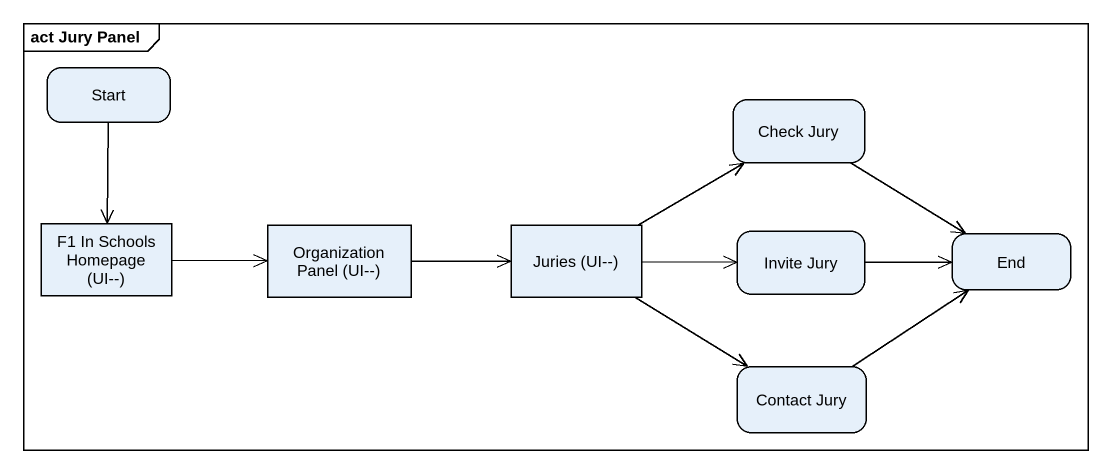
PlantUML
@startuml
mainframe act Jury Panel
hide empty description
state "Start" as Start_
state "Check Jury" as Check_Jury
state "F1 In Schools Homepage (UI--)" as F1_In_Schools_Homepage_UI <<object>>
state "Organization Panel (UI--)" as Organization_Panel_UI <<object>>
state "Juries (UI--)" as Juries_UI <<object>>
state "Invite Jury" as Invite_Jury
state "End" as End_
state "Contact Jury" as Contact_Jury
Start_ --> F1_In_Schools_Homepage_UI
Check_Jury --> End_
F1_In_Schools_Homepage_UI -right-> Organization_Panel_UI
Organization_Panel_UI -right-> Juries_UI
Juries_UI -right-> Check_Jury
Juries_UI -right-> Invite_Jury
Juries_UI --> Contact_Jury
Invite_Jury -right-> End_
Contact_Jury -up-> End_
@enduml
